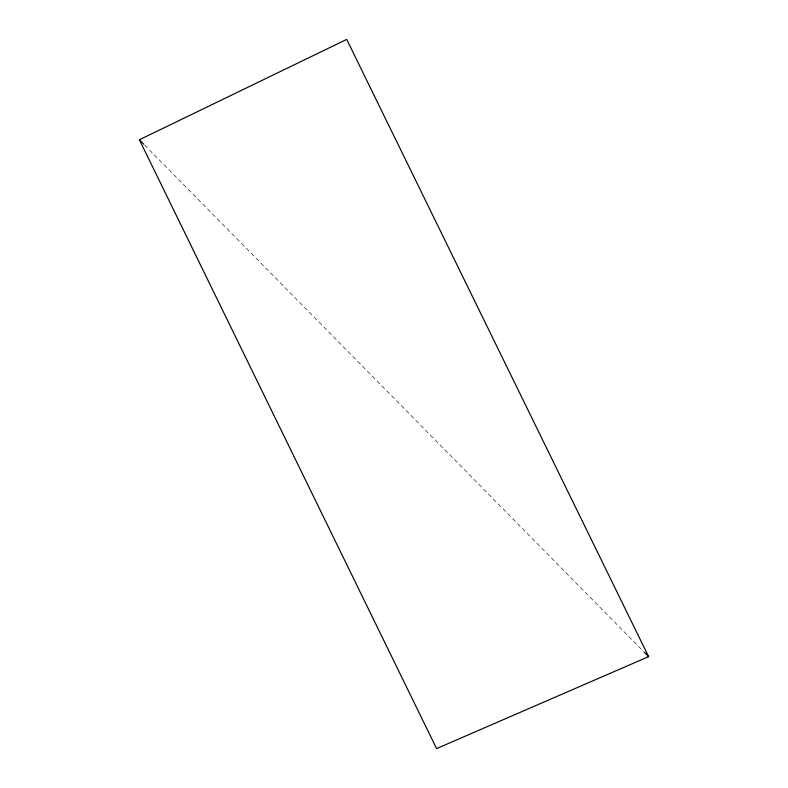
<?xml version="1.0" encoding="UTF-8"?>
<svg xmlns="http://www.w3.org/2000/svg" width="788" height="788" viewBox="0 0 788 788"><rect width="100%" height="100%" fill="white"/><g stroke="black" fill="none" stroke-linecap="round" stroke-linejoin="round"><path stroke-width="0.59" stroke-dasharray="3.94 2.96" d="M144.559 145.031L643.441 651.4"/><path stroke-width="1.18" d="M139.387 139.772L346.71 39.4L648.613 656.65L436.591 748.6L139.387 139.772L143.702 144.155M644.298 652.277L648.613 656.65"/></g></svg>
